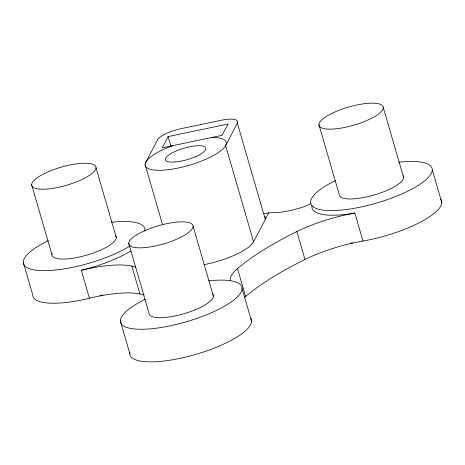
<?xml version="1.0" encoding="UTF-8"?>
<svg xmlns="http://www.w3.org/2000/svg" width="465" height="465" viewBox="0 0 465 465"><rect width="100%" height="100%" fill="white"/><g stroke="black" fill="none" stroke-linecap="round" stroke-linejoin="round"><path stroke-width="0.7" d="M145.807 162.244L157.559 139.855A21.059 5.946 -16.2 0 1 181.21 128.631L221.113 120.284A21.059 5.946 -16.2 0 1 237.359 123.161L265.317 219.387A21.059 5.946 -16.2 0 0 264.788 216.614M168.156 136.582L162.233 147.864L222.084 135.344L228.007 124.068L168.156 136.582L170.992 146.347M237.359 123.161L225.606 145.557L253.565 241.777A42.117 11.892 -16.2 0 1 204.118 264.655M253.565 241.777L268.724 212.9M99.847 295.949L102.486 294.967M350.593 243.079L352.691 243.067M432.281 169.824L441.75 202.415M383.3 107.601A33.399 9.428 -16.2 0 1 335.015 128.892A33.399 9.428 -16.2 0 1 335.038 111.931A33.399 9.428 -16.2 0 1 383.3 107.601L403.591 177.438M311.986 205.722A63.176 17.839 -16.2 0 0 354.859 213.086L362.979 241.021A67.39 19.024 -16.2 0 0 304.982 259.487A213.406 60.252 -16.2 0 0 245.63 296.531A67.39 19.024 -16.2 0 0 244.294 297.722M318.938 124.684L339.229 194.527A33.399 9.428 -16.2 0 0 374.511 194.899A33.399 9.428 -16.2 0 0 402.986 175.712M354.859 213.086A67.39 19.024 -16.2 0 0 296.868 231.553L304.982 259.487M296.868 231.553A213.406 60.252 -16.2 0 0 237.516 268.596L245.63 296.531M242.091 288.533L251.559 321.129M193.109 226.31A33.399 9.428 -16.2 0 1 144.824 247.601A33.399 9.428 -16.2 0 1 144.847 230.646A33.399 9.428 -16.2 0 1 193.109 226.31L213.4 296.153M145.121 164.674L162.547 224.636M128.747 243.393L149.032 313.236A33.399 9.428 -16.2 0 0 184.32 313.613A33.399 9.428 -16.2 0 0 212.796 294.426M139.953 294.008A67.39 19.024 -16.2 0 0 89.431 298.239L81.317 270.299A67.39 19.024 -16.2 0 1 131.833 266.067L139.953 294.008A213.406 60.252 -16.2 0 1 144.103 295.002M96.011 167.685A33.399 9.428 -16.2 0 1 47.726 188.982A33.399 9.428 -16.2 0 1 47.756 172.021A33.399 9.428 -16.2 0 1 96.011 167.685L116.302 237.528M120.342 320.85L129.811 353.441M31.649 184.774L51.941 254.611M23.25 262.225L32.719 294.822A63.176 17.839 -16.2 0 0 89.431 298.239M211.697 137.518A42.117 11.892 -16.2 0 1 211.639 156.507A42.117 11.892 -16.2 0 1 150.3 169.336A42.117 11.892 -16.2 0 1 172.62 145.69M250.705 318.252A63.176 17.839 -16.2 0 1 193.893 354.923A63.176 17.839 -16.2 0 1 129.933 352.267M115.704 235.802A33.399 9.428 -16.2 0 1 85.734 255.419A33.399 9.428 -16.2 0 1 52.08 253.663M398.551 162.204A63.176 17.839 -16.2 0 1 420.866 183.64A63.176 17.839 -16.2 0 1 328.482 210.511A63.176 17.839 -16.2 0 1 335.654 180.496M208.622 280.883A63.176 17.839 -16.2 0 1 230.605 302.401A63.176 17.839 -16.2 0 1 138.326 329.22A63.176 17.839 -16.2 0 1 145.272 299.297M131.833 266.067A213.406 60.252 -16.2 0 1 135.989 267.061M130.764 251.071A63.176 17.839 -16.2 0 1 81.317 270.299M440.617 199.148A63.176 17.839 -16.2 0 1 362.979 241.021M230.315 280.622A67.39 19.024 -16.2 0 1 237.516 268.596M111.269 222.287A63.176 17.839 -16.2 0 1 144.877 231.093M130.008 246.049A63.176 17.839 -16.2 0 1 39.205 270.496A63.176 17.839 -16.2 0 1 48.366 240.585M263.998 213.511A33.695 9.515 -16.2 0 1 274.013 212.598A34.613 9.771 -16.2 0 0 302.541 207.175A16.845 4.755 -16.2 0 0 310.858 203.548M175.549 161.942A21.059 5.946 -16.2 0 0 205.995 148.515A21.059 5.946 -16.2 0 0 175.567 151.247A21.059 5.946 -16.2 0 0 175.549 161.942"/></g></svg>
